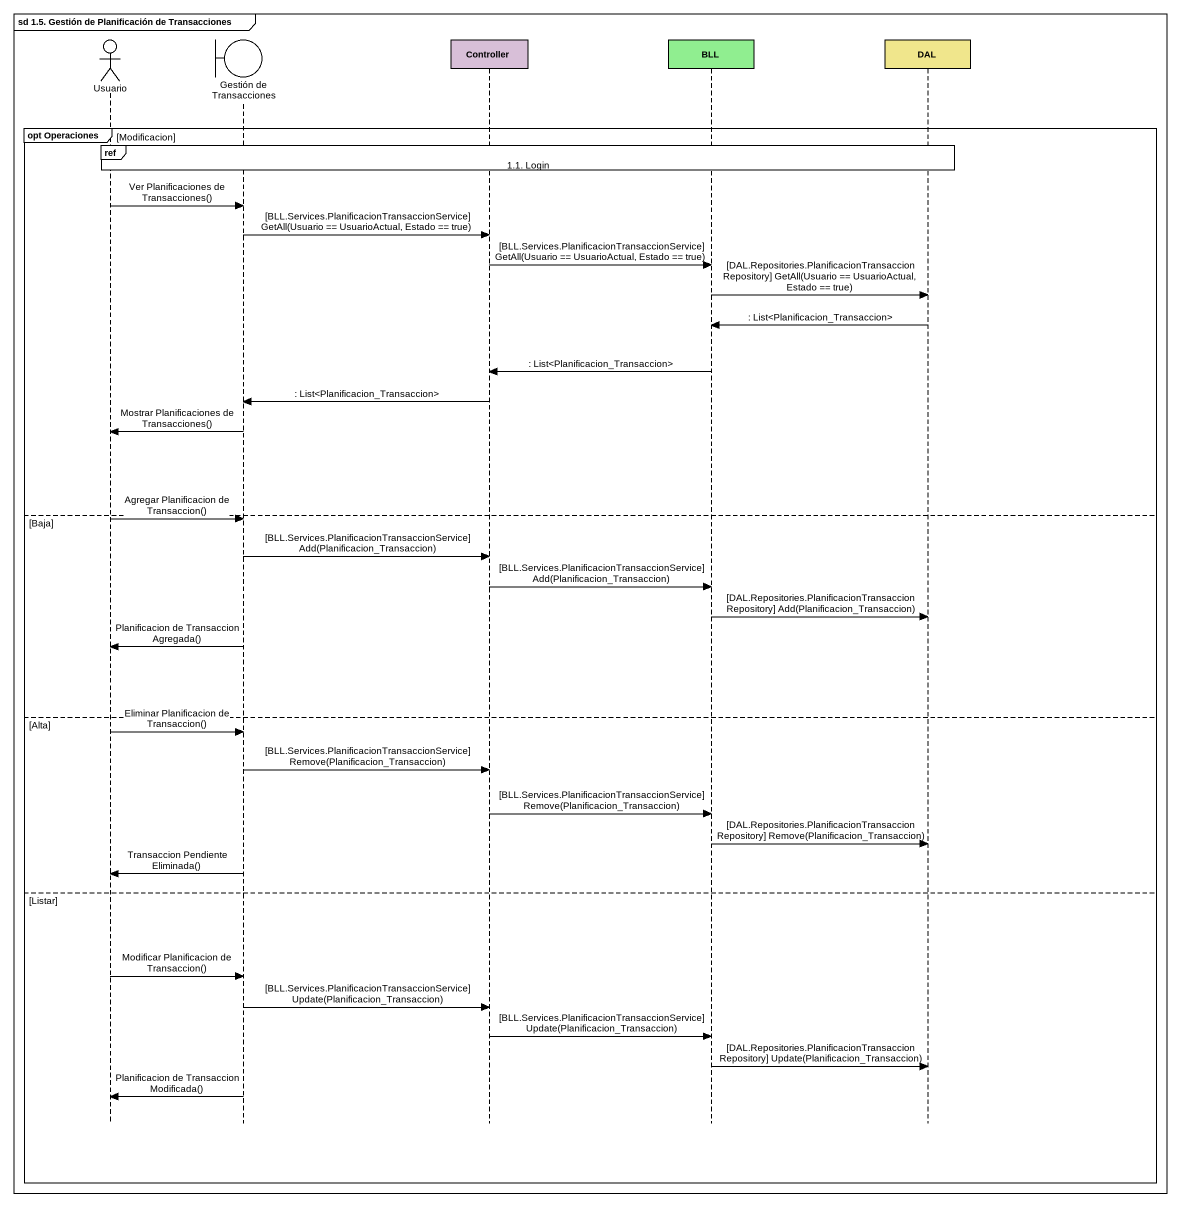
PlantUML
@startuml
mainframe sd 1.5. Gestión de Planificación de Transacciones
hide footbox
actor Usuario
boundary "Gestión de Transacciones" as Gestión_de_Transacciones
participant Controller #D8BFD8
participant BLL #90EE90
participant DAL #F0E68C

group opt Operaciones [Modificacion]
  ref over Usuario, Gestión_de_Transacciones, Controller, BLL, DAL : 1.1. Login
  Usuario -> Gestión_de_Transacciones : Ver Planificaciones de Transacciones()
  Gestión_de_Transacciones -> Controller : [BLL.Services.PlanificacionTransaccionService] GetAll(Usuario == UsuarioActual, Estado == true)
  Controller -> BLL : [BLL.Services.PlanificacionTransaccionService] GetAll(Usuario == UsuarioActual, Estado == true)
  BLL -> DAL : [DAL.Repositories.PlanificacionTransaccionRepository] GetAll(Usuario == UsuarioActual, Estado == true)
  DAL -> BLL : : List<Planificacion_Transaccion>
  BLL -> Controller : : List<Planificacion_Transaccion>
  Controller -> Gestión_de_Transacciones : : List<Planificacion_Transaccion>
  Gestión_de_Transacciones -> Usuario : Mostrar Planificaciones de Transacciones()
else Baja
  Usuario -> Gestión_de_Transacciones : Agregar Planificacion de Transaccion()
  Gestión_de_Transacciones -> Controller : [BLL.Services.PlanificacionTransaccionService] Add(Planificacion_Transaccion)
  Controller -> BLL : [BLL.Services.PlanificacionTransaccionService] Add(Planificacion_Transaccion)
  BLL -> DAL : [DAL.Repositories.PlanificacionTransaccionRepository] Add(Planificacion_Transaccion)
  Gestión_de_Transacciones -> Usuario : Planificacion de Transaccion Agregada()
else Alta
  Usuario -> Gestión_de_Transacciones : Eliminar Planificacion de Transaccion()
  Gestión_de_Transacciones -> Controller : [BLL.Services.PlanificacionTransaccionService] Remove(Planificacion_Transaccion)
  Controller -> BLL : [BLL.Services.PlanificacionTransaccionService] Remove(Planificacion_Transaccion)
  BLL -> DAL : [DAL.Repositories.PlanificacionTransaccionRepository] Remove(Planificacion_Transaccion)
  Gestión_de_Transacciones -> Usuario : Transaccion Pendiente Eliminada()
else Listar
  Usuario -> Gestión_de_Transacciones : Modificar Planificacion de Transaccion()
  Gestión_de_Transacciones -> Controller : [BLL.Services.PlanificacionTransaccionService] Update(Planificacion_Transaccion)
  Controller -> BLL : [BLL.Services.PlanificacionTransaccionService] Update(Planificacion_Transaccion)
  BLL -> DAL : [DAL.Repositories.PlanificacionTransaccionRepository] Update(Planificacion_Transaccion)
  Gestión_de_Transacciones -> Usuario : Planificacion de Transaccion Modificada()
end
@enduml
